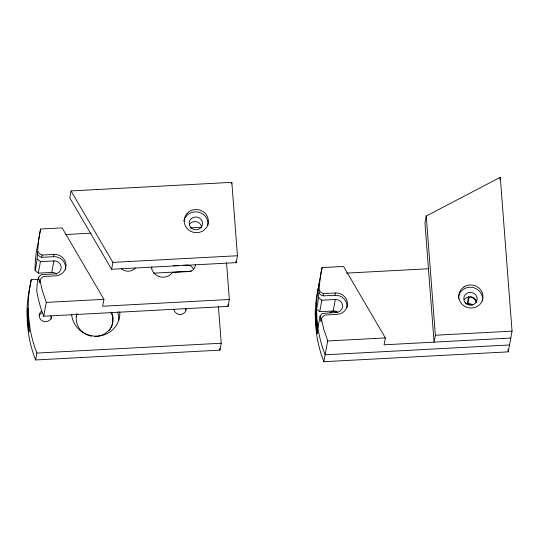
<?xml version="1.0" encoding="UTF-8"?>
<svg xmlns="http://www.w3.org/2000/svg" width="539" height="539" viewBox="0 0 539 539"><rect width="100%" height="100%" fill="white"/><g stroke="black" fill="none" stroke-linecap="round" stroke-linejoin="round"><path stroke-width="0.81" d="M56.696 274.075A6.818 6.495 10.5 0 0 51.751 272.431L38.289 273.152L35.089 270.558C38.444 256.908 37.157 242.678 40.661 229.021L62.1 227.876L103.933 299.334L102.653 306.24L229.338 299.482L226.535 262.789M337.663 312.283A6.818 6.495 10.5 0 0 333.183 310.996L319.715 311.71L316.514 309.123C319.876 295.473 318.589 281.243 322.093 267.587L343.532 266.441L385.365 337.899L384.085 344.805L510.77 338.047M112.604 323.346L112.813 318.751A18.488 17.612 10.5 0 0 110.791 312.115M38.815 279.276L31.269 279.68L28.863 292.091A138.024 131.489 10.5 0 0 26.95 312.647L27.354 323.568L28.621 334.449A138.024 131.489 10.5 0 0 33.647 354.628L35.608 359.971L219.952 350.141L221.233 343.235L218.423 306.536M38.101 242.84L40.661 229.021M38.289 273.152L40.418 261.637L53.887 260.916A6.818 6.495 10.5 0 1 61.17 267.054A6.818 6.495 10.5 0 1 54.877 273.906L41.415 274.627C36.281 277.78 37.413 285.609 36.726 290.696A138.024 131.489 10.5 0 0 41.752 310.882L43.713 316.225L228.058 306.395L229.338 299.482M37.339 253.882A7.243 6.899 10.5 0 0 41.618 257.305L42.177 255.028L53.988 254.395A11.245 10.713 10.5 0 1 66.007 264.514A11.245 10.713 10.5 0 1 55.625 275.827L43.565 276.48A7.189 6.845 10.5 0 0 39.96 280.374L39.529 282.679L38.633 277.538M65.408 269.608A11.245 10.713 10.5 0 0 53.563 256.699L53.988 254.395M51.751 272.431L53.887 260.916M35.608 359.971L36.888 353.065L34.927 347.722A138.024 131.489 10.5 0 1 29.901 327.544L28.634 316.662L28.23 305.741A138.024 131.489 10.5 0 1 30.144 285.185L31.269 279.68M43.713 316.225L46.273 302.413L42.271 290.42L39.96 280.374M71.054 190.927L69.774 197.833L111.607 269.284L236.17 262.641L237.45 255.735L231.831 182.35L71.054 190.927L112.887 262.378L111.607 269.284M231.548 183.887L231.831 182.35M318.394 287.543L322.093 267.587M319.715 311.71L321.85 300.203L335.312 299.482A6.818 6.495 10.5 0 1 342.602 305.613A6.818 6.495 10.5 0 1 336.309 312.472L322.315 313.455L320.065 316.103L317.929 327.618M318.771 292.441A7.243 6.899 10.5 0 0 323.05 295.871L323.609 293.593L335.42 292.96A11.245 10.713 10.5 0 1 347.439 303.08A11.245 10.713 10.5 0 1 337.057 314.392L324.997 315.039A7.189 6.845 10.5 0 0 321.392 318.94L320.961 321.244L320.065 316.103M346.954 307.486A11.245 10.713 10.5 0 0 334.995 295.264L335.42 292.96M333.183 310.996L335.312 299.482M426.234 216.045L435.35 335.231L434.07 342.137L424.954 222.957L426.234 216.045L500.28 177.304L512.05 331.141L508.21 351.866L323.865 361.696L327.705 340.971L323.703 328.985L321.392 318.94M465.656 303.7L467.32 303.605L468.6 296.699M467.899 303.605L469.179 296.693M499.855 179.608L500.28 177.304M37.939 243.621L36.969 248.344A138.024 131.489 10.5 0 0 35.055 268.9L35.089 270.558M319.533 281.398L318.401 286.91A138.024 131.489 10.5 0 0 316.487 307.459L316.898 318.387L318.158 329.262A138.024 131.489 10.5 0 0 323.184 349.447L325.145 354.79L509.49 344.953M318.253 288.311L317.121 293.816A138.024 131.489 10.5 0 0 315.207 314.372L315.618 325.293L316.878 336.174A138.024 131.489 10.5 0 0 321.904 356.353L323.865 361.696M173.423 265.727L178.409 265.451M183.395 265.181L187.734 265.033A7.088 6.751 10.5 0 1 193.447 269.109M65.859 234.519L91.051 233.171M190.139 227.889L201.054 227.31M41.752 257.332L53.563 256.699M112.887 262.378L237.45 255.735M153.608 273.152L191.318 271.144M346.449 273.125L428.741 268.739M46.273 302.413L103.933 299.334M323.184 295.891L334.995 295.264M36.888 353.065L221.233 343.235M327.705 340.971L385.365 337.899M435.35 335.231L512.05 331.141M467.32 303.605L469.166 303.592A7.088 6.751 10.5 0 1 472.582 304.912M323.609 293.593L323.474 293.566A7.243 6.899 10.5 0 1 319.196 290.144M42.177 255.028L42.049 255.001A7.243 6.899 10.5 0 1 37.764 251.578M321.85 300.203L318.65 297.609M40.418 261.637L37.218 259.043M508.021 349.36L508.21 351.866M236.042 260.977L236.17 262.641M227.93 304.724L228.058 306.395M219.824 348.47L219.952 350.141M195.266 264.46L195.293 265.673A7.088 6.751 10.5 0 1 189.351 271.528L172.419 272.404L172.049 273.017A11.555 11.009 10.5 0 1 159.921 276.797A11.555 11.009 10.5 0 1 151.439 267.472M135.363 267.95A9.628 9.17 10.5 0 1 121.214 268.584M320.961 321.244A7.189 6.845 10.5 0 1 321.46 320.153M470.446 296.686A7.088 6.751 10.5 0 1 471.652 296.935M472.238 297.13A7.088 6.751 10.5 0 1 473.862 298.006M474.34 298.377A7.088 6.751 10.5 0 1 476.159 300.769M464.295 299.394A6.724 6.407 10.5 0 1 476.274 302.689M458.359 298.687A12.127 11.555 10.5 0 1 461.303 291.08L463.661 289.113A12.127 11.555 10.5 0 1 475.742 288.466L478.383 290.171A12.127 11.555 10.5 0 1 482.358 301.166M467.421 304.387A6.259 5.963 10.5 0 1 470.635 304.791M329.861 312.701A6.259 5.963 10.5 0 1 337.468 312.809M189.694 223.988A6.724 6.407 10.5 0 1 194.148 221.617L195.906 221.65A6.724 6.407 10.5 0 1 201.667 227.283M183.967 221.024A12.127 11.555 10.5 0 1 184.965 218.174L186.696 215.674A12.127 11.555 10.5 0 1 201.135 213.06A12.127 11.555 10.5 0 1 207.758 225.76M39.529 282.679A7.189 6.845 10.5 0 1 40.034 281.587M151.223 268.085A11.555 11.009 10.5 0 1 151.978 266.839M119.766 311.805A24.161 23.022 10.5 0 1 97.465 336.107A24.161 23.022 10.5 0 1 71.64 314.372M186.278 309.373A6.259 5.963 10.5 0 1 173.895 309.352M51.616 316.636A6.259 5.963 10.5 0 1 42.311 320.894A6.259 5.963 10.5 0 1 41.604 310.976M94.648 336.477A18.488 17.612 10.5 0 0 112.813 322.194L113.022 317.599A18.488 17.612 10.5 0 0 111.977 313.092M91.441 336.161A18.488 17.612 10.5 0 1 86.846 334.699M86.125 334.348A18.488 17.612 10.5 0 1 76.807 313.994M112.449 324.094A18.488 17.612 10.5 0 1 111.155 327.719M110.414 329.066A18.488 17.612 10.5 0 1 109.545 330.353M76.248 316.636A18.488 17.612 10.5 0 1 77.077 313.678M117.502 311.872A24.161 23.022 10.5 0 1 118.728 320.456M185.382 308.611A6.259 5.963 10.5 0 1 185.827 310.12M39.212 315.706A6.259 5.963 10.5 0 1 42.588 312.519M50.76 315.867A6.259 5.963 10.5 0 1 51.192 318.94M27.806 308.268C26.707 316.103 28.068 324.121 29.012 331.923C29.571 324.128 27.179 316.191 27.806 308.268M316.063 309.986C314.965 317.821 316.326 325.839 317.276 333.648C317.828 325.852 315.443 317.916 316.063 309.986M187.127 213.37L185.389 215.869A12.127 11.555 10.5 0 0 186.272 227.424L188.374 229.715A12.127 11.555 10.5 0 0 205.453 228.805A12.127 11.555 10.5 0 0 204.207 212.46A12.127 11.555 10.5 0 0 187.127 213.37M464.086 286.809L461.728 288.776A12.127 11.555 10.5 0 0 462.981 305.121A12.127 11.555 10.5 0 0 480.06 304.205A12.127 11.555 10.5 0 0 478.807 287.866L476.166 286.162A12.127 11.555 10.5 0 0 464.086 286.809M465.13 302.601A6.724 6.407 10.5 0 0 476.665 301.368A6.724 6.407 10.5 0 0 469.604 292.414A6.724 6.407 10.5 0 0 465.13 302.601M190.523 227.195A6.724 6.407 10.5 0 0 202.058 225.962A6.724 6.407 10.5 0 0 195.003 217.015A6.724 6.407 10.5 0 0 190.523 227.195"/></g></svg>
